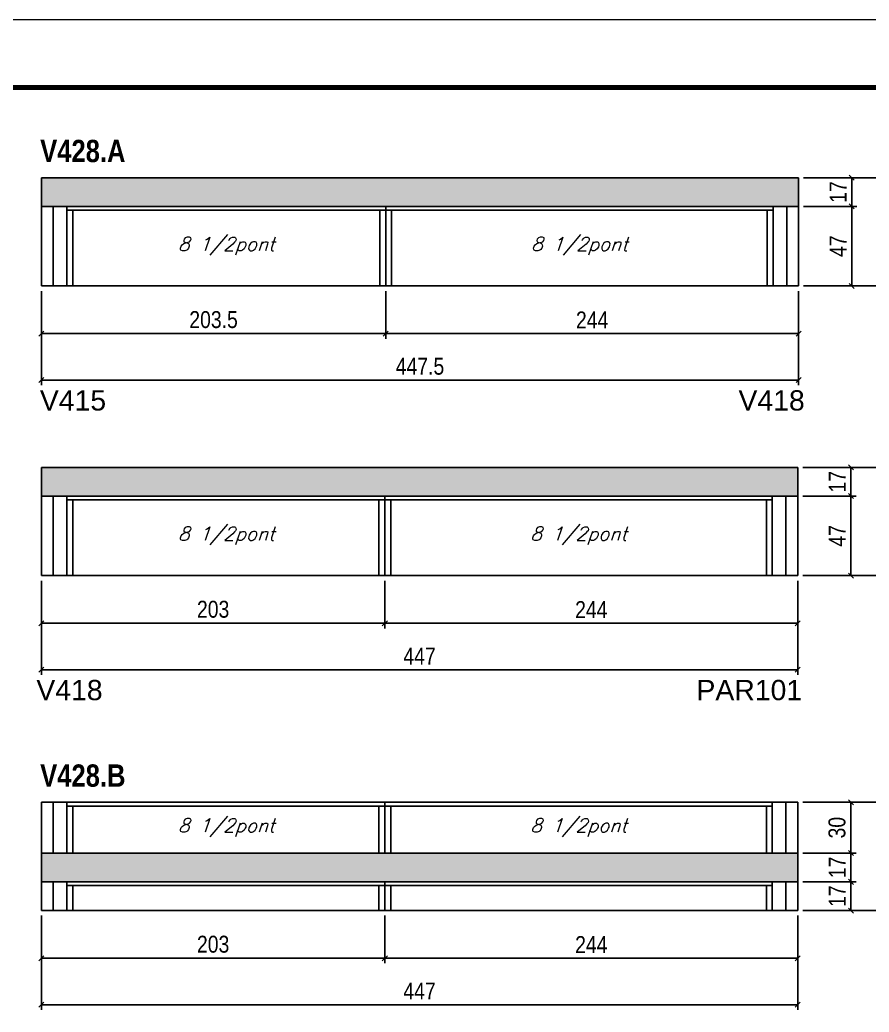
# Model space of a CAD drawing. Extents: x 3309 to 9590, y -2522 to 15424.
# Drawn here: x 3790 to 4292, y 7130 to 7716 of the extents above; entities that cross this region are included whole.
import ezdxf

# ---------------------------------------------------------------- set-up
doc = ezdxf.new("R2010")
doc.units = 0
doc.linetypes.add('DASHED', pattern=[0.75, 0.5, -0.25])
for name, color, linetype in [('5', 5, 'Continuous'), ('COTA', 241, 'Continuous'), ('NOMENCLATURA', 7, 'Continuous'), ('Painéis', 200, 'Continuous'), ('SARR_2.2x7', 40, 'Continuous'), ('SARR_3.5x7', 81, 'Continuous'), ('texto', 7, 'Continuous')]:
    doc.layers.add(name, color=color, linetype=linetype)
doc.layers.add('Folhas', color=255, linetype='Continuous', lineweight=9)
doc.layers.add('SARRAFO DE PRESSAO', color=251, linetype='DASHED', lineweight=9)
doc.styles.add('COTA TECNICA', font='techl___.ttf', dxfattribs={"height": 10})
doc.styles.add('Romans', font='romans.shx')
doc.styles.get("Standard").update_dxf_attribs({"font": 'arial.ttf'})
doc.styles.add('TECNICA', font='techb___.ttf', dxfattribs={"height": 10})
doc.dimstyles.new('PAINEL', dxfattribs={"dimtxt": 10, "dimasz": 3, "dimexe": 3, "dimexo": 3, "dimgap": 3, "dimtad": 1, "dimdec": 1, "dimzin": 12, "dimdsep": 46, "dimtxsty": 'COTA TECNICA', "dimblk1": 'OBLIQUE', "dimblk2": 'OBLIQUE', "dimsah": 1, "dimcen": 0.9, "dimclrd": 4, "dimclre": 4, "dimclrt": 240, "dimadec": 1, "dimazin": 3, "dimtfac": 1, "dimtdec": 1, "dimtmove": 0, "dimatfit": 3, "dimfxl": 1, "dimtolj": 1, "dimtzin": 12, "dimarcsym": 0})

# ---------------------------------------------------------------- blocks, each defined once
blk = doc.blocks.new('9999999999')
at = {"layer": 'Folhas'}
blk.add_lwpolyline([(98138.98, 34190.21), (99623.98, 34190.21), (99623.98, 35240.21), (98138.98, 35240.21)], close=True, dxfattribs=at)
at = {"layer": 'Folhas', "color": 30, "const_width": 3}
blk.add_lwpolyline([(98213.98, 34230.21), (99583.98, 34230.21), (99583.98, 35200.21), (98213.98, 35200.21)], close=True, dxfattribs=at)
blk = doc.blocks.new('_Oblique')
at = {"color": 0, "linetype": 'ByBlock', "lineweight": -2}
blk.add_line((-0.5, -0.5), (0.5, 0.5), dxfattribs=at)
blk = doc.blocks.new('*D1490')
at = {"layer": 'COTA', "color": 4, "lineweight": -2, "transparency": 16777216}
for p, q in [((3802.87, 7556.12), (3802.87, 7527.96)), ((4006.37, 7556.12), (4006.37, 7527.96)), ((3802.87, 7530.96), (4006.37, 7530.96))]:
    blk.add_line(p, q, dxfattribs=at)
at = {"layer": 'Defpoints', "color": 0, "transparency": 16777216}
for p in [(3802.87, 7559.12, 0), (4006.37, 7559.12, 0), (4006.37, 7530.96)]:
    blk.add_point(p, dxfattribs=at)
at = {"layer": 'COTA', "color": 4, "lineweight": -2, "transparency": 16777216, "xscale": 3, "yscale": 3, "zscale": 3, "rotation": 180}
blk.add_blockref('_Oblique', (3802.87, 7530.96), dxfattribs=at)
at = {"layer": 'COTA', "color": 4, "lineweight": -2, "transparency": 16777216, "xscale": 3, "yscale": 3, "zscale": 3}
blk.add_blockref('_Oblique', (4006.37, 7530.96), dxfattribs=at)
at = {"layer": 'COTA', "color": 240, "transparency": 16777216, "insert": (3904.62, 7539.18), "char_height": 10, "attachment_point": 5, "style": 'COTA TECNICA'}
blk.add_mtext('\\A1;203.5', dxfattribs=at)
blk = doc.blocks.new('*D1491')
at = {"layer": 'COTA', "color": 4, "lineweight": -2, "transparency": 16777216}
for p, q in [((4006.37, 7556.12), (4006.37, 7527.96)), ((4250.37, 7556.12), (4250.37, 7527.96)), ((4006.37, 7530.96), (4250.37, 7530.96))]:
    blk.add_line(p, q, dxfattribs=at)
at = {"layer": 'Defpoints', "color": 0, "transparency": 16777216}
for p in [(4006.37, 7559.12, 0), (4250.37, 7559.12, 0), (4250.37, 7530.96)]:
    blk.add_point(p, dxfattribs=at)
at = {"layer": 'COTA', "color": 4, "lineweight": -2, "transparency": 16777216, "xscale": 3, "yscale": 3, "zscale": 3, "rotation": 180}
blk.add_blockref('_Oblique', (4006.37, 7530.96), dxfattribs=at)
at = {"layer": 'COTA', "color": 4, "lineweight": -2, "transparency": 16777216, "xscale": 3, "yscale": 3, "zscale": 3}
blk.add_blockref('_Oblique', (4250.37, 7530.96), dxfattribs=at)
at = {"layer": 'COTA', "color": 240, "transparency": 16777216, "insert": (4128.37, 7539.03), "char_height": 10, "attachment_point": 5, "style": 'COTA TECNICA'}
blk.add_mtext('\\A1;244', dxfattribs=at)
blk = doc.blocks.new('*D1489')
at = {"layer": 'COTA', "color": 4, "lineweight": -2, "transparency": 16777216}
for p, q in [((3802.87, 7556.12), (3802.87, 7500.49)), ((4250.37, 7556.12), (4250.37, 7500.49)), ((3802.87, 7503.49), (4250.37, 7503.49))]:
    blk.add_line(p, q, dxfattribs=at)
at = {"layer": 'Defpoints', "color": 0, "transparency": 16777216}
for p in [(3802.87, 7559.12), (4250.37, 7559.12, 0), (4250.37, 7503.49)]:
    blk.add_point(p, dxfattribs=at)
at = {"layer": 'COTA', "color": 4, "lineweight": -2, "transparency": 16777216, "xscale": 3, "yscale": 3, "zscale": 3, "rotation": 180}
blk.add_blockref('_Oblique', (3802.87, 7503.49), dxfattribs=at)
at = {"layer": 'COTA', "color": 4, "lineweight": -2, "transparency": 16777216, "xscale": 3, "yscale": 3, "zscale": 3}
blk.add_blockref('_Oblique', (4250.37, 7503.49), dxfattribs=at)
at = {"layer": 'COTA', "color": 240, "transparency": 16777216, "insert": (4026.62, 7511.6), "char_height": 10, "attachment_point": 5, "style": 'COTA TECNICA'}
blk.add_mtext('\\A1;447.5', dxfattribs=at)
blk = doc.blocks.new('*D1492')
at = {"layer": 'COTA', "color": 4, "lineweight": -2, "transparency": 16777216}
for p, q in [((4253.37, 7606.12), (4284.83, 7606.12)), ((4281.83, 7606.12), (4281.83, 7559.12)), ((4253.37, 7559.12), (4284.83, 7559.12))]:
    blk.add_line(p, q, dxfattribs=at)
at = {"layer": 'Defpoints', "color": 0, "transparency": 16777216}
for p in [(4250.37, 7606.12), (4250.37, 7559.12), (4281.83, 7559.12)]:
    blk.add_point(p, dxfattribs=at)
at = {"layer": 'COTA', "color": 4, "lineweight": -2, "transparency": 16777216, "xscale": 3, "yscale": 3, "zscale": 3}
for p, rotation in [((4281.83, 7606.12), 90), ((4281.83, 7559.12), 270)]:
    blk.add_blockref('_Oblique', p, dxfattribs=dict(at, rotation=rotation))
at = {"layer": 'COTA', "color": 240, "transparency": 16777216, "insert": (4273.75, 7582.62), "char_height": 10, "attachment_point": 5, "rotation": 90, "style": 'COTA TECNICA'}
blk.add_mtext('\\A1;47', dxfattribs=at)
blk = doc.blocks.new('*D1493')
at = {"layer": 'COTA', "color": 4, "lineweight": -2, "transparency": 16777216}
for p, q in [((4253.37, 7623.12), (4284.83, 7623.12)), ((4281.83, 7606.12), (4281.83, 7623.12)), ((4253.37, 7606.12), (4284.83, 7606.12))]:
    blk.add_line(p, q, dxfattribs=at)
at = {"layer": 'Defpoints', "color": 0, "transparency": 16777216}
for p in [(4250.37, 7623.12), (4281.83, 7623.12), (4250.37, 7606.12)]:
    blk.add_point(p, dxfattribs=at)
at = {"layer": 'COTA', "color": 4, "lineweight": -2, "transparency": 16777216, "xscale": 3, "yscale": 3, "zscale": 3}
for p, rotation in [((4281.83, 7623.12), 90), ((4281.83, 7606.12), 270)]:
    blk.add_blockref('_Oblique', p, dxfattribs=dict(at, rotation=rotation))
at = {"layer": 'COTA', "color": 240, "transparency": 16777216, "insert": (4273.75, 7614.62), "char_height": 10, "attachment_point": 5, "rotation": 90, "style": 'COTA TECNICA'}
blk.add_mtext('\\A1;17', dxfattribs=at)
blk = doc.blocks.new('*D1494')
at = {"layer": 'COTA', "color": 4, "lineweight": -2, "transparency": 16777216}
for p, q in [((4253.37, 7623.12), (4314.19, 7623.12)), ((4311.19, 7559.12), (4311.19, 7623.12)), ((4253.37, 7559.12), (4314.19, 7559.12))]:
    blk.add_line(p, q, dxfattribs=at)
at = {"layer": 'Defpoints', "color": 0, "transparency": 16777216}
for p in [(4250.37, 7623.12), (4311.19, 7623.12), (4250.37, 7559.12)]:
    blk.add_point(p, dxfattribs=at)
at = {"layer": 'COTA', "color": 4, "lineweight": -2, "transparency": 16777216, "xscale": 3, "yscale": 3, "zscale": 3}
for p, rotation in [((4311.19, 7623.12), 90), ((4311.19, 7559.12), 270)]:
    blk.add_blockref('_Oblique', p, dxfattribs=dict(at, rotation=rotation))
at = {"layer": 'COTA', "color": 240, "transparency": 16777216, "insert": (4303.09, 7591.12), "char_height": 10, "attachment_point": 5, "rotation": 90, "style": 'COTA TECNICA'}
blk.add_mtext('\\A1;64', dxfattribs=at)
blk = doc.blocks.new('*D1499')
at = {"layer": 'COTA', "color": 4, "lineweight": -2, "transparency": 16777216}
for p, q in [((3802.87, 7384.91), (3802.87, 7356.75)), ((4005.87, 7384.91), (4005.87, 7356.75)), ((3802.87, 7359.75), (4005.87, 7359.75))]:
    blk.add_line(p, q, dxfattribs=at)
at = {"layer": 'Defpoints', "color": 0, "transparency": 16777216}
for p in [(3802.87, 7387.91, 0), (4005.87, 7387.91, 0), (4005.87, 7359.75)]:
    blk.add_point(p, dxfattribs=at)
at = {"layer": 'COTA', "color": 4, "lineweight": -2, "transparency": 16777216, "xscale": 3, "yscale": 3, "zscale": 3, "rotation": 180}
blk.add_blockref('_Oblique', (3802.87, 7359.75), dxfattribs=at)
at = {"layer": 'COTA', "color": 4, "lineweight": -2, "transparency": 16777216, "xscale": 3, "yscale": 3, "zscale": 3}
blk.add_blockref('_Oblique', (4005.87, 7359.75), dxfattribs=at)
at = {"layer": 'COTA', "color": 240, "transparency": 16777216, "insert": (3904.37, 7367.97), "char_height": 10, "attachment_point": 5, "style": 'COTA TECNICA'}
blk.add_mtext('\\A1;203', dxfattribs=at)
blk = doc.blocks.new('*D1500')
at = {"layer": 'COTA', "color": 4, "lineweight": -2, "transparency": 16777216}
for p, q in [((4005.87, 7384.91), (4005.87, 7356.75)), ((4249.87, 7384.91), (4249.87, 7356.75)), ((4005.87, 7359.75), (4249.87, 7359.75))]:
    blk.add_line(p, q, dxfattribs=at)
at = {"layer": 'Defpoints', "color": 0, "transparency": 16777216}
for p in [(4005.87, 7387.91, 0), (4249.87, 7387.91, 0), (4249.87, 7359.75)]:
    blk.add_point(p, dxfattribs=at)
at = {"layer": 'COTA', "color": 4, "lineweight": -2, "transparency": 16777216, "xscale": 3, "yscale": 3, "zscale": 3, "rotation": 180}
blk.add_blockref('_Oblique', (4005.87, 7359.75), dxfattribs=at)
at = {"layer": 'COTA', "color": 4, "lineweight": -2, "transparency": 16777216, "xscale": 3, "yscale": 3, "zscale": 3}
blk.add_blockref('_Oblique', (4249.87, 7359.75), dxfattribs=at)
at = {"layer": 'COTA', "color": 240, "transparency": 16777216, "insert": (4127.87, 7367.83), "char_height": 10, "attachment_point": 5, "style": 'COTA TECNICA'}
blk.add_mtext('\\A1;244', dxfattribs=at)
blk = doc.blocks.new('*D1495')
at = {"layer": 'COTA', "color": 4, "lineweight": -2, "transparency": 16777216}
for p, q in [((3802.87, 7384.91), (3802.87, 7329.28)), ((4249.87, 7384.91), (4249.87, 7329.28)), ((3802.87, 7332.28), (4249.87, 7332.28))]:
    blk.add_line(p, q, dxfattribs=at)
at = {"layer": 'Defpoints', "color": 0, "transparency": 16777216}
for p in [(3802.87, 7387.91), (4249.87, 7387.91, 0), (4249.87, 7332.28)]:
    blk.add_point(p, dxfattribs=at)
at = {"layer": 'COTA', "color": 4, "lineweight": -2, "transparency": 16777216, "xscale": 3, "yscale": 3, "zscale": 3, "rotation": 180}
blk.add_blockref('_Oblique', (3802.87, 7332.28), dxfattribs=at)
at = {"layer": 'COTA', "color": 4, "lineweight": -2, "transparency": 16777216, "xscale": 3, "yscale": 3, "zscale": 3}
blk.add_blockref('_Oblique', (4249.87, 7332.28), dxfattribs=at)
at = {"layer": 'COTA', "color": 240, "transparency": 16777216, "insert": (4026.37, 7340.36), "char_height": 10, "attachment_point": 5, "style": 'COTA TECNICA'}
blk.add_mtext('\\A1;447', dxfattribs=at)
blk = doc.blocks.new('*D1496')
at = {"layer": 'COTA', "color": 4, "lineweight": -2, "transparency": 16777216}
for p, q in [((4252.87, 7434.91), (4284.33, 7434.91)), ((4281.33, 7434.91), (4281.33, 7387.91)), ((4252.87, 7387.91), (4284.33, 7387.91))]:
    blk.add_line(p, q, dxfattribs=at)
at = {"layer": 'Defpoints', "color": 0, "transparency": 16777216}
for p in [(4249.87, 7434.91), (4249.87, 7387.91), (4281.33, 7387.91)]:
    blk.add_point(p, dxfattribs=at)
at = {"layer": 'COTA', "color": 4, "lineweight": -2, "transparency": 16777216, "xscale": 3, "yscale": 3, "zscale": 3}
for p, rotation in [((4281.33, 7434.91), 90), ((4281.33, 7387.91), 270)]:
    blk.add_blockref('_Oblique', p, dxfattribs=dict(at, rotation=rotation))
at = {"layer": 'COTA', "color": 240, "transparency": 16777216, "insert": (4273.25, 7411.41), "char_height": 10, "attachment_point": 5, "rotation": 90, "style": 'COTA TECNICA'}
blk.add_mtext('\\A1;47', dxfattribs=at)
blk = doc.blocks.new('*D1497')
at = {"layer": 'COTA', "color": 4, "lineweight": -2, "transparency": 16777216}
for p, q in [((4252.87, 7451.91), (4284.33, 7451.91)), ((4281.33, 7434.91), (4281.33, 7451.91)), ((4252.87, 7434.91), (4284.33, 7434.91))]:
    blk.add_line(p, q, dxfattribs=at)
at = {"layer": 'Defpoints', "color": 0, "transparency": 16777216}
for p in [(4249.87, 7451.91), (4281.33, 7451.91), (4249.87, 7434.91)]:
    blk.add_point(p, dxfattribs=at)
at = {"layer": 'COTA', "color": 4, "lineweight": -2, "transparency": 16777216, "xscale": 3, "yscale": 3, "zscale": 3}
for p, rotation in [((4281.33, 7451.91), 90), ((4281.33, 7434.91), 270)]:
    blk.add_blockref('_Oblique', p, dxfattribs=dict(at, rotation=rotation))
at = {"layer": 'COTA', "color": 240, "transparency": 16777216, "insert": (4273.25, 7443.41), "char_height": 10, "attachment_point": 5, "rotation": 90, "style": 'COTA TECNICA'}
blk.add_mtext('\\A1;17', dxfattribs=at)
blk = doc.blocks.new('*D1498')
at = {"layer": 'COTA', "color": 4, "lineweight": -2, "transparency": 16777216}
for p, q in [((4252.87, 7451.91), (4313.69, 7451.91)), ((4310.69, 7387.91), (4310.69, 7451.91)), ((4252.87, 7387.91), (4313.69, 7387.91))]:
    blk.add_line(p, q, dxfattribs=at)
at = {"layer": 'Defpoints', "color": 0, "transparency": 16777216}
for p in [(4249.87, 7451.91), (4310.69, 7451.91), (4249.87, 7387.91)]:
    blk.add_point(p, dxfattribs=at)
at = {"layer": 'COTA', "color": 4, "lineweight": -2, "transparency": 16777216, "xscale": 3, "yscale": 3, "zscale": 3}
for p, rotation in [((4310.69, 7451.91), 90), ((4310.69, 7387.91), 270)]:
    blk.add_blockref('_Oblique', p, dxfattribs=dict(at, rotation=rotation))
at = {"layer": 'COTA', "color": 240, "transparency": 16777216, "insert": (4302.59, 7419.91), "char_height": 10, "attachment_point": 5, "rotation": 90, "style": 'COTA TECNICA'}
blk.add_mtext('\\A1;64', dxfattribs=at)
blk = doc.blocks.new('*D1502')
at = {"layer": 'COTA', "color": 4, "lineweight": -2, "transparency": 16777216}
for p, q in [((3802.87, 7186.93), (3802.87, 7158.77)), ((4005.87, 7186.93), (4005.87, 7158.77)), ((3802.87, 7161.77), (4005.87, 7161.77))]:
    blk.add_line(p, q, dxfattribs=at)
at = {"layer": 'Defpoints', "color": 0, "transparency": 16777216}
for p in [(3802.87, 7189.93, 0), (4005.87, 7189.93, 0), (4005.87, 7161.77)]:
    blk.add_point(p, dxfattribs=at)
at = {"layer": 'COTA', "color": 4, "lineweight": -2, "transparency": 16777216, "xscale": 3, "yscale": 3, "zscale": 3, "rotation": 180}
blk.add_blockref('_Oblique', (3802.87, 7161.77), dxfattribs=at)
at = {"layer": 'COTA', "color": 4, "lineweight": -2, "transparency": 16777216, "xscale": 3, "yscale": 3, "zscale": 3}
blk.add_blockref('_Oblique', (4005.87, 7161.77), dxfattribs=at)
at = {"layer": 'COTA', "color": 240, "transparency": 16777216, "insert": (3904.37, 7169.99), "char_height": 10, "attachment_point": 5, "style": 'COTA TECNICA'}
blk.add_mtext('\\A1;203', dxfattribs=at)
blk = doc.blocks.new('*D1503')
at = {"layer": 'COTA', "color": 4, "lineweight": -2, "transparency": 16777216}
for p, q in [((4005.87, 7186.93), (4005.87, 7158.77)), ((4249.87, 7186.93), (4249.87, 7158.77)), ((4005.87, 7161.77), (4249.87, 7161.77))]:
    blk.add_line(p, q, dxfattribs=at)
at = {"layer": 'Defpoints', "color": 0, "transparency": 16777216}
for p in [(4005.87, 7189.93, 0), (4249.87, 7189.93, 0), (4249.87, 7161.77)]:
    blk.add_point(p, dxfattribs=at)
at = {"layer": 'COTA', "color": 4, "lineweight": -2, "transparency": 16777216, "xscale": 3, "yscale": 3, "zscale": 3, "rotation": 180}
blk.add_blockref('_Oblique', (4005.87, 7161.77), dxfattribs=at)
at = {"layer": 'COTA', "color": 4, "lineweight": -2, "transparency": 16777216, "xscale": 3, "yscale": 3, "zscale": 3}
blk.add_blockref('_Oblique', (4249.87, 7161.77), dxfattribs=at)
at = {"layer": 'COTA', "color": 240, "transparency": 16777216, "insert": (4127.87, 7169.84), "char_height": 10, "attachment_point": 5, "style": 'COTA TECNICA'}
blk.add_mtext('\\A1;244', dxfattribs=at)
blk = doc.blocks.new('*D1501')
at = {"layer": 'COTA', "color": 4, "lineweight": -2, "transparency": 16777216}
for p, q in [((3802.87, 7186.93), (3802.87, 7131.3)), ((4249.87, 7186.93), (4249.87, 7131.3)), ((3802.87, 7134.3), (4249.87, 7134.3))]:
    blk.add_line(p, q, dxfattribs=at)
at = {"layer": 'Defpoints', "color": 0, "transparency": 16777216}
for p in [(3802.87, 7189.93), (4249.87, 7189.93, 0), (4249.87, 7134.3)]:
    blk.add_point(p, dxfattribs=at)
at = {"layer": 'COTA', "color": 4, "lineweight": -2, "transparency": 16777216, "xscale": 3, "yscale": 3, "zscale": 3, "rotation": 180}
blk.add_blockref('_Oblique', (3802.87, 7134.3), dxfattribs=at)
at = {"layer": 'COTA', "color": 4, "lineweight": -2, "transparency": 16777216, "xscale": 3, "yscale": 3, "zscale": 3}
blk.add_blockref('_Oblique', (4249.87, 7134.3), dxfattribs=at)
at = {"layer": 'COTA', "color": 240, "transparency": 16777216, "insert": (4026.37, 7142.37), "char_height": 10, "attachment_point": 5, "style": 'COTA TECNICA'}
blk.add_mtext('\\A1;447', dxfattribs=at)
blk = doc.blocks.new('*D1504')
at = {"layer": 'COTA', "color": 4, "lineweight": -2, "transparency": 16777216}
for p, q in [((4252.87, 7206.93), (4284.33, 7206.93)), ((4281.33, 7206.93), (4281.33, 7189.93)), ((4252.87, 7189.93), (4284.33, 7189.93))]:
    blk.add_line(p, q, dxfattribs=at)
at = {"layer": 'Defpoints', "color": 0, "transparency": 16777216}
for p in [(4249.87, 7206.93), (4249.87, 7189.93), (4281.33, 7189.93)]:
    blk.add_point(p, dxfattribs=at)
at = {"layer": 'COTA', "color": 4, "lineweight": -2, "transparency": 16777216, "xscale": 3, "yscale": 3, "zscale": 3}
for p, rotation in [((4281.33, 7206.93), 90), ((4281.33, 7189.93), 270)]:
    blk.add_blockref('_Oblique', p, dxfattribs=dict(at, rotation=rotation))
at = {"layer": 'COTA', "color": 240, "transparency": 16777216, "insert": (4273.25, 7198.43), "char_height": 10, "attachment_point": 5, "rotation": 90, "style": 'COTA TECNICA'}
blk.add_mtext('\\A1;17', dxfattribs=at)
blk = doc.blocks.new('*D1505')
at = {"layer": 'COTA', "color": 4, "lineweight": -2, "transparency": 16777216}
for p, q in [((4252.87, 7223.93), (4284.33, 7223.93)), ((4281.33, 7206.93), (4281.33, 7223.93)), ((4252.87, 7206.93), (4284.33, 7206.93))]:
    blk.add_line(p, q, dxfattribs=at)
at = {"layer": 'Defpoints', "color": 0, "transparency": 16777216}
for p in [(4249.87, 7223.93), (4281.33, 7223.93), (4249.87, 7206.93)]:
    blk.add_point(p, dxfattribs=at)
at = {"layer": 'COTA', "color": 4, "lineweight": -2, "transparency": 16777216, "xscale": 3, "yscale": 3, "zscale": 3}
for p, rotation in [((4281.33, 7223.93), 90), ((4281.33, 7206.93), 270)]:
    blk.add_blockref('_Oblique', p, dxfattribs=dict(at, rotation=rotation))
at = {"layer": 'COTA', "color": 240, "transparency": 16777216, "insert": (4273.25, 7215.43), "char_height": 10, "attachment_point": 5, "rotation": 90, "style": 'COTA TECNICA'}
blk.add_mtext('\\A1;17', dxfattribs=at)
blk = doc.blocks.new('*D1506')
at = {"layer": 'COTA', "color": 4, "lineweight": -2, "transparency": 16777216}
for p, q in [((4252.87, 7253.93), (4313.69, 7253.93)), ((4310.69, 7189.93), (4310.69, 7253.93)), ((4252.87, 7189.93), (4313.69, 7189.93))]:
    blk.add_line(p, q, dxfattribs=at)
at = {"layer": 'Defpoints', "color": 0, "transparency": 16777216}
for p in [(4249.87, 7253.93), (4310.69, 7253.93), (4249.87, 7189.93)]:
    blk.add_point(p, dxfattribs=at)
at = {"layer": 'COTA', "color": 4, "lineweight": -2, "transparency": 16777216, "xscale": 3, "yscale": 3, "zscale": 3}
for p, rotation in [((4310.69, 7253.93), 90), ((4310.69, 7189.93), 270)]:
    blk.add_blockref('_Oblique', p, dxfattribs=dict(at, rotation=rotation))
at = {"layer": 'COTA', "color": 240, "transparency": 16777216, "insert": (4302.59, 7221.93), "char_height": 10, "attachment_point": 5, "rotation": 90, "style": 'COTA TECNICA'}
blk.add_mtext('\\A1;64', dxfattribs=at)
blk = doc.blocks.new('*D1507')
at = {"layer": 'COTA', "color": 4, "lineweight": -2, "transparency": 16777216}
for p, q in [((4252.87, 7253.93), (4284.33, 7253.93)), ((4281.33, 7223.93), (4281.33, 7253.93)), ((4252.87, 7223.93), (4284.33, 7223.93))]:
    blk.add_line(p, q, dxfattribs=at)
at = {"layer": 'Defpoints', "color": 0, "transparency": 16777216}
for p in [(4249.87, 7253.93), (4281.33, 7253.93), (4249.87, 7223.93)]:
    blk.add_point(p, dxfattribs=at)
at = {"layer": 'COTA', "color": 4, "lineweight": -2, "transparency": 16777216, "xscale": 3, "yscale": 3, "zscale": 3}
for p, rotation in [((4281.33, 7253.93), 90), ((4281.33, 7223.93), 270)]:
    blk.add_blockref('_Oblique', p, dxfattribs=dict(at, rotation=rotation))
at = {"layer": 'COTA', "color": 240, "transparency": 16777216, "insert": (4273.11, 7238.93), "char_height": 10, "attachment_point": 5, "rotation": 90, "style": 'COTA TECNICA'}
blk.add_mtext('\\A1;30', dxfattribs=at)

msp = doc.modelspace()

# ---------------------------------------------------------------- hatches: boundary and pattern name
at = {"layer": 'COTA'}
h = msp.add_hatch(dxfattribs=at)
h.set_pattern_fill('AR-CONC', color=256, scale=0.03)
h.set_pattern_definition([(50, (-40, 0), (5.46554, -0.4781726), [0.5715, -6.2865]), (355, (-40, 0), (-1.0573026, 5.7317054), [0.4572, -5.0292175]), (100.451445, (-39.5445, -0.04), (4.4082374, 5.2535326), [0.4857003, -5.3427073]), (46.1842, (-40, 1.524), (8.132371, -1.26127), [0.85725, -9.42975]), (96.63556, (-39.322, 1.419), (7.122124, 7.422784), [0.728551, -8.014068]), (351.18415, (-40, 1.524), (7.122124, 7.422784), [0.685799, -7.543792]), (21, (-39.238, 1.143), (4.5484317, -3.067956), [0.5715, -6.2865]), (326, (-39.238, 1.143), (1.854061, 5.525639), [0.4572, -5.0292]), (71.451445, (-38.859, 0.8873), (6.4024926, 2.457683), [0.4857003, -5.342698]), (37.5, (-40, 0), (0.0926581, 2.53665117), [0, -4.96824, 0, -5.1054, 0, -5.04825]), (7.5, (-40, 0), (2.0045899, 3.00541724), [0, -2.91084, 0, -4.85394, 0, -1.92405]), (327.5, (-41.6993, 0), (4.06771786, -0.1718623), [0, -1.905, 0, -5.9436, 0, -7.8867]), (317.5, (-42.4613, 0), (4.4438754, 0.7627947), [0, -2.4765, 0, -3.94716, 0, -5.6007])])
h.paths.add_polyline_path([(4250.37, 7606.12), (4250.37, 7623.12), (3802.87, 7623.12), (3802.87, 7606.12)])
h = msp.add_hatch(dxfattribs=at)
h.set_pattern_fill('AR-CONC', color=256, scale=0.03)
h.set_pattern_definition([(50, (-40.5, -171.205), (5.46554, -0.4781726), [0.5715, -6.2865]), (355, (-40.5, -171.205), (-1.0573026, 5.7317054), [0.4572, -5.0292175]), (100.451445, (-40.0445, -171.2447), (4.4082374, 5.2535326), [0.4857003, -5.3427073]), (46.1842, (-40.5, -169.681), (8.132371, -1.26127), [0.85725, -9.42975]), (96.63556, (-39.822, -169.786), (7.122124, 7.422784), [0.728551, -8.014068]), (351.18415, (-40.5, -169.681), (7.122124, 7.422784), [0.685799, -7.543792]), (21, (-39.738, -170.062), (4.5484317, -3.067956), [0.5715, -6.2865]), (326, (-39.738, -170.062), (1.854061, 5.525639), [0.4572, -5.0292]), (71.451445, (-39.359, -170.3175), (6.4024926, 2.457683), [0.4857003, -5.342698]), (37.5, (-40.5, -171.2048), (0.0926581, 2.53665117), [0, -4.96824, 0, -5.1054, 0, -5.04825]), (7.5, (-40.5, -171.2048), (2.0045899, 3.00541724), [0, -2.91084, 0, -4.85394, 0, -1.92405]), (327.5, (-42.1993, -171.2048), (4.06771786, -0.1718623), [0, -1.905, 0, -5.9436, 0, -7.8867]), (317.5, (-42.9613, -171.205), (4.4438754, 0.7627947), [0, -2.4765, 0, -3.94716, 0, -5.6007])])
h.paths.add_polyline_path([(4249.87, 7434.91), (4249.87, 7451.91), (3802.87, 7451.91), (3802.87, 7434.91)])
h = msp.add_hatch(dxfattribs=at)
h.set_pattern_fill('AR-CONC', color=256, scale=0.03)
h.set_pattern_definition([(50, (-40.5, -399.1883), (5.46554, -0.4781726), [0.5715, -6.2865]), (355, (-40.5, -399.1883), (-1.0573026, 5.7317054), [0.4572, -5.0292175]), (100.451445, (-40.0445, -399.228), (4.4082374, 5.2535326), [0.4857003, -5.3427073]), (46.1842, (-40.5, -397.664), (8.132371, -1.26127), [0.85725, -9.42975]), (96.63556, (-39.822, -397.7694), (7.122124, 7.422784), [0.728551, -8.014068]), (351.18415, (-40.5, -397.664), (7.122124, 7.422784), [0.685799, -7.543792]), (21, (-39.738, -398.0453), (4.5484317, -3.067956), [0.5715, -6.2865]), (326, (-39.738, -398.0453), (1.854061, 5.525639), [0.4572, -5.0292]), (71.451445, (-39.359, -398.301), (6.4024926, 2.457683), [0.4857003, -5.342698]), (37.5, (-40.5, -399.1883), (0.0926581, 2.53665117), [0, -4.96824, 0, -5.1054, 0, -5.04825]), (7.5, (-40.5, -399.1883), (2.0045899, 3.00541724), [0, -2.91084, 0, -4.85394, 0, -1.92405]), (327.5, (-42.1993, -399.1883), (4.06771786, -0.1718623), [0, -1.905, 0, -5.9436, 0, -7.8867]), (317.5, (-42.9613, -399.1883), (4.4438754, 0.7627947), [0, -2.4765, 0, -3.94716, 0, -5.6007])])
h.paths.add_polyline_path([(4249.87, 7206.93), (4249.87, 7223.93), (3802.87, 7223.93), (3802.87, 7206.93)])

# ---------------------------------------------------------------- linework, layer by layer
for p, q in [((3802.87, 7606.12), (3802.87, 7623.12)), ((3802.87, 7623.12), (4250.37, 7623.12)), ((4250.37, 7623.12), (4250.37, 7606.12)), ((3802.87, 7434.91), (3802.87, 7451.91)), ((3802.87, 7451.91), (4249.87, 7451.91)), ((4249.87, 7451.91), (4249.87, 7434.91)), ((3802.87, 7206.93), (3802.87, 7223.93)), ((4249.87, 7223.93), (4249.87, 7206.93))]:
    msp.add_line(p, q, dxfattribs=at)
at = {"layer": 'Painéis', "linetype": 'ByBlock'}
for p, q in [((3802.87, 7559.12), (3802.87, 7606.12)), ((3802.87, 7606.12), (4250.37, 7606.12)), ((4006.37, 7606.12), (4006.37, 7559.12)), ((4250.37, 7606.12), (4250.37, 7559.12)), ((3802.87, 7559.12), (4250.37, 7559.12)), ((3802.87, 7387.91), (3802.87, 7434.91)), ((3802.87, 7434.91), (4249.87, 7434.91)), ((4005.87, 7434.91), (4005.87, 7387.91)), ((4249.87, 7434.91), (4249.87, 7387.91)), ((3802.87, 7387.91), (4249.87, 7387.91)), ((3802.87, 7223.93), (3802.87, 7253.93)), ((3802.87, 7253.93), (4249.87, 7253.93)), ((4005.87, 7253.93), (4005.87, 7223.93)), ((4249.87, 7253.93), (4249.87, 7223.93)), ((3802.87, 7223.93), (4249.87, 7223.93)), ((3802.87, 7189.93), (3802.87, 7206.93)), ((3802.87, 7206.93), (4249.87, 7206.93)), ((4005.87, 7206.93), (4005.87, 7189.93)), ((4249.87, 7206.93), (4249.87, 7189.93)), ((3802.87, 7189.93), (4249.87, 7189.93))]:
    msp.add_line(p, q, dxfattribs=at)
at = {"layer": 'SARR_2.2x7', "linetype": 'Continuous'}
for p, q in [((3809.87, 7559.12), (3809.87, 7606.12)), ((4006.37, 7603.92), (3817.87, 7603.92)), ((4006.37, 7603.92), (4235.37, 7603.92)), ((4243.37, 7559.12), (4243.37, 7606.12)), ((3809.87, 7387.91), (3809.87, 7434.91)), ((4005.87, 7432.71), (3817.87, 7432.71)), ((4005.87, 7432.71), (4234.87, 7432.71)), ((4242.87, 7387.91), (4242.87, 7434.91)), ((3809.87, 7223.93), (3809.87, 7253.93)), ((4005.87, 7251.73), (3817.87, 7251.73)), ((4005.87, 7251.73), (4234.87, 7251.73)), ((4242.87, 7223.93), (4242.87, 7253.93)), ((3809.87, 7189.93), (3809.87, 7206.93)), ((4005.87, 7204.73), (3817.87, 7204.73)), ((4005.87, 7204.73), (4234.87, 7204.73)), ((4242.87, 7189.93), (4242.87, 7206.93))]:
    msp.add_line(p, q, dxfattribs=at)
at = {"layer": 'SARR_3.5x7'}
for p, q in [((3817.87, 7606.12), (3817.87, 7559.12)), ((3821.37, 7603.92), (3821.37, 7559.12)), ((4002.87, 7603.92), (4002.87, 7559.12)), ((4009.87, 7603.92), (4009.87, 7559.12)), ((4231.87, 7603.92), (4231.87, 7559.12)), ((4235.37, 7606.12), (4235.37, 7559.12)), ((3817.87, 7434.91), (3817.87, 7387.91)), ((3821.37, 7432.71), (3821.37, 7387.91)), ((4002.37, 7432.71), (4002.37, 7387.91)), ((4009.37, 7432.71), (4009.37, 7387.91)), ((4231.37, 7432.71), (4231.37, 7387.91)), ((4234.87, 7434.91), (4234.87, 7387.91)), ((3817.87, 7253.93), (3817.87, 7223.93)), ((3821.37, 7251.73), (3821.37, 7223.93)), ((4002.37, 7251.73), (4002.37, 7223.93)), ((4009.37, 7251.73), (4009.37, 7223.93)), ((4231.37, 7251.73), (4231.37, 7223.93)), ((4234.87, 7253.93), (4234.87, 7223.93)), ((3817.87, 7206.93), (3817.87, 7189.93)), ((3821.37, 7204.73), (3821.37, 7189.93)), ((4002.37, 7204.73), (4002.37, 7189.93)), ((4009.37, 7204.73), (4009.37, 7189.93)), ((4231.37, 7204.73), (4231.37, 7189.93)), ((4234.87, 7206.93), (4234.87, 7189.93))]:
    msp.add_line(p, q, dxfattribs=at)

# ---------------------------------------------------------------- block references
at = {"layer": 'SARRAFO DE PRESSAO', "color": 6, "linetype": 'ByBlock'}
msp.add_blockref('9999999999', (-94829.61, -27523.8), dxfattribs=at)

# ---------------------------------------------------------------- texts
at = {"layer": '5', "linetype": 'Continuous'}
for s, rotation, p in [('V415', 0.00004, (3801.97, 7485.48, 0)), ('V418', 0.00004, (4214.87, 7485.48, 0)), ('V418', 359.99996, (3799.89, 7314.27, 0)), ('PAR101', 359.99996, (4190.05, 7314.27, 0))]:
    msp.add_text(s, height=12, rotation=rotation, dxfattribs=at).set_placement(p)
at = {"layer": 'NOMENCLATURA', "style": 'TECNICA'}
for s, p in [('V428.A', (3802.15, 7632.3)), ('V428.B', (3802.15, 7263.11))]:
    msp.add_text(s, height=13.2, dxfattribs=at).set_placement(p)
at = {"layer": 'texto', "color": 2, "char_height": 8, "attachment_point": 5, "style": 'Romans'}
for insert in [(3912.12, 7582.62), (4120.87, 7582.62), (3912.12, 7411.41), (4120.37, 7411.41), (3912.12, 7238.93), (4120.37, 7238.93)]:
    msp.add_mtext('{\\Q19;\\C256;8 1/2pont}', dxfattribs=dict(at, insert=insert))

# ---------------------------------------------------------------- dimensions: what is measured, and where the dimension line sits
at = {"layer": 'COTA'}
for base, p1, p2, picture, middle in [((4281.83, 7623.12), (4250.37, 7606.12), (4250.37, 7623.12), '*D1493', (4273.75, 7614.62)), ((4311.19, 7623.12), (4250.37, 7559.12), (4250.37, 7623.12), '*D1494', (4303.09, 7591.12)), ((4281.83, 7559.12), (4250.37, 7606.12), (4250.37, 7559.12), '*D1492', (4273.75, 7582.62)), ((4281.33, 7451.91), (4249.87, 7434.91), (4249.87, 7451.91), '*D1497', (4273.25, 7443.41)), ((4310.69, 7451.91), (4249.87, 7387.91), (4249.87, 7451.91), '*D1498', (4302.59, 7419.91)), ((4281.33, 7387.91), (4249.87, 7434.91), (4249.87, 7387.91), '*D1496', (4273.25, 7411.41)), ((4310.69, 7253.93), (4249.87, 7189.93), (4249.87, 7253.93), '*D1506', (4302.59, 7221.93)), ((4281.33, 7253.93), (4249.87, 7223.93), (4249.87, 7253.93), '*D1507', (4273.11, 7238.93)), ((4281.33, 7223.93), (4249.87, 7206.93), (4249.87, 7223.93), '*D1505', (4273.25, 7215.43)), ((4281.33, 7189.93), (4249.87, 7206.93), (4249.87, 7189.93), '*D1504', (4273.25, 7198.43))]:
    dim = msp.add_linear_dim(base=base, p1=p1, p2=p2, angle=90, dimstyle='PAINEL', dxfattribs=at)
    dim.commit()
    dim.dimension.update_dxf_attribs({"geometry": picture, "text_midpoint": middle})
for base, p1, p2, picture, middle in [((4006.37, 7530.96, 0), (3802.87, 7559.12), (4006.37, 7559.12), '*D1490', (3904.62, 7539.18, 0)), ((4250.37, 7503.49, 0), (3802.87, 7559.12, 0), (4250.37, 7559.12), '*D1489', (4026.62, 7511.6, 0)), ((4005.87, 7359.75, 0), (3802.87, 7387.91), (4005.87, 7387.91), '*D1499', (3904.37, 7367.97, 0)), ((4249.87, 7332.28, 0), (3802.87, 7387.91, 0), (4249.87, 7387.91), '*D1495', (4026.37, 7340.36, 0)), ((4005.87, 7161.77, 0), (3802.87, 7189.93), (4005.87, 7189.93), '*D1502', (3904.37, 7169.99, 0)), ((4249.87, 7134.3, 0), (3802.87, 7189.93, 0), (4249.87, 7189.93), '*D1501', (4026.37, 7142.37, 0))]:
    dim = msp.add_linear_dim(base=base, p1=p1, p2=p2, dimstyle='PAINEL', dxfattribs=at)
    dim.commit()
    dim.dimension.update_dxf_attribs({"geometry": picture, "text_midpoint": middle})
for base, p1, p2, picture, middle in [((4250.37, 7530.96, 0), (4006.37, 7559.12), (4250.37, 7559.12), '*D1491', (4128.37, 7539.03, 0)), ((4249.87, 7359.75, 0), (4005.87, 7387.91), (4249.87, 7387.91), '*D1500', (4127.87, 7367.83, 0)), ((4249.87, 7161.77, 0), (4005.87, 7189.93), (4249.87, 7189.93), '*D1503', (4127.87, 7169.84, 0))]:
    dim = msp.add_linear_dim(base=base, p1=p1, p2=p2, dimstyle='PAINEL', override={"dimtmove": 1}, dxfattribs=at)
    dim.commit()
    dim.dimension.update_dxf_attribs({"geometry": picture, "text_midpoint": middle})

doc.saveas('drawing.dxf')
